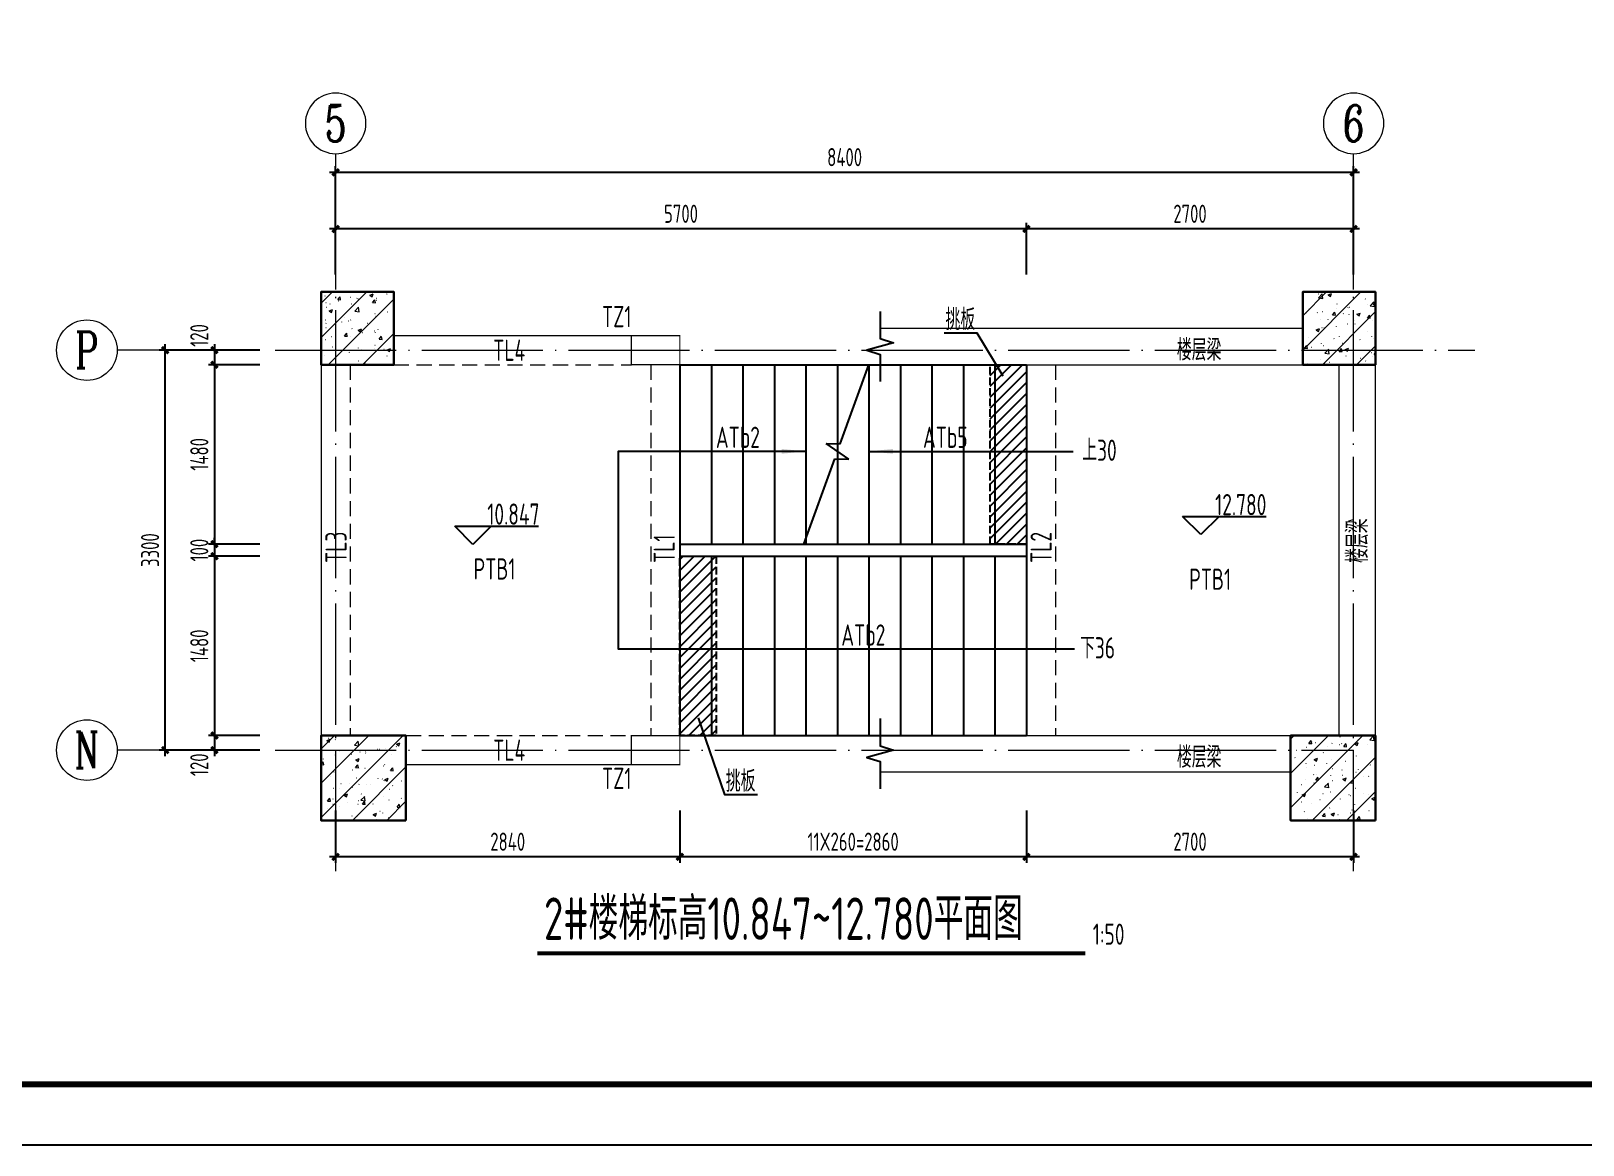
# Model space of a CAD drawing. Extents: x 56246 to 893198, y -950445 to -423535.
# Drawn here: x 257349 to 270155, y -502205 to -493014 of the extents above; entities that cross this region are included whole.
import ezdxf
from ezdxf.enums import TextEntityAlignment as Align

# ---------------------------------------------------------------- set-up
doc = ezdxf.new("R2010")
doc.units = 0
doc.header["$LTSCALE"] = 500
for name, pattern in [('CONTINOUS', [0]), ('DASH', [0.35, 0.25, -0.1]), ('DOTE', [2.42, 2, -0.2, 0.02, -0.2]), ('HIDDEN', [0.375, 0.25, -0.125])]:
    doc.linetypes.add(name, pattern=pattern)
for name, color, linetype, lineweight in [('0S-板-上层柱线', 6, 'Continuous', 18), ('0S-柱-线', 50, 'Continuous', 30), ('0S-梁-不可见', 4, 'HIDDEN', 18), ('0S-梁-线', 5, 'Continuous', 18), ('0S-楼梯-文字', 4, 'Continuous', 20), ('0S-轴线', 1, 'DOTE', 13), ('0S-轴线尺寸', 6, 'CONTINOUS', 18), ('0S-轴线编号', 6, 'CONTINOUS', 18), ('上层柱线', 6, 'Continuous', 18)]:
    doc.layers.add(name, color=color, linetype=linetype, lineweight=lineweight)
for name, color, linetype in [('PUB_DIM', 3, 'Continuous'), ('STAIR', 4, 'Continuous'), ('T-TK', 157, 'Continuous'), ('TEXT_LT', 90, 'Continuous'), ('THIN', 7, 'Continuous'), ('照明平面标注层', 111, 'Continuous')]:
    doc.layers.add(name, color=color, linetype=linetype)
doc.styles.add('TSSD_Axis', font='complex.shx', dxfattribs={"width": 0.7, "bigfont": 'hztxt.shx'})
doc.styles.add('TSSD_DIMENSION', font='tssdeng.shx', dxfattribs={"width": 0.7, "bigfont": 'Hztxt.shx'})
doc.styles.add('TSSD_Rein', font='Tssdeng.shx', dxfattribs={"width": 0.7, "bigfont": 'hztxt.shx'})
doc.dimstyles.new('TSSD_50_50', dxfattribs={"dimtxt": 150, "dimasz": 50, "dimexe": 50, "dimexo": 125, "dimgap": 50, "dimtad": 1, "dimdec": 0, "dimzin": 0, "dimdsep": 46, "dimtxsty": 'TSSD_DIMENSION', "dimblk": 'ARCHTICK', "dimblk1": 'ARCHTICK', "dimblk2": 'ARCHTICK', "dimcen": 0, "dimdle": 50, "dimclrt": 7, "dimadec": 0, "dimazin": 0, "dimtfac": 1, "dimtdec": 0, "dimtix": 1, "dimtmove": 2, "dimatfit": 3, "dimfxl": 1, "dimtolj": 1, "dimtzin": 0, "dimarcsym": 0})
pattern_1 = [(45, (-108978.55, -4422.72), (-141.421356, 141.421356), []), (50, (-108978.55, -4422.72), (286.90407, -25.10085), [30, -330]), (355, (-108978.55, -4422.72), (-55.50053, 300.87685), [24, -264]), (100.4514, (-108954.64, -4424.82), (231.40375, 275.77582), [25.49608, -280.45684]), (46.1842, (-108978.55, -4342.72), (426.89642, -66.2076), [45, -495]), (96.6356, (-108942.97, -4348.24), (373.86508, 389.64715), [38.2441, -420.6852]), (351.1842, (-108978.55, -4342.72), (373.86478, 389.64744), [36, -396]), (21, (-108938.55, -4362.72), (238.76282, -161.04756), [30, -330]), (326, (-108938.55, -4362.72), (97.32613, 290.06002), [24, -264]), (71.4514, (-108918.65, -4376.14), (336.08905, 129.0122), [25.49608, -280.45684]), (37.5, (-108978.55, -4422.72), (4.863942, 133.157542), [2, -260.8, 2, -268, 2, -265]), (7.5, (-108978.55, -4422.72), (105.227815, 157.764685), [2, -152.8, 2, -254.8, 2, -101]), (327.5, (-109067.75, -4422.72), (213.528974, -9.021949), [2, -100, 2, -312, 2, -414]), (317.5, (-109107.75, -4422.72), (233.27447, 40.041993), [2, -130, 2, -207.2, 2, -294])]

# ---------------------------------------------------------------- blocks, each defined once
blk = doc.blocks.new('A0-DWF')
at = {"layer": 'T-TK'}
blk.add_line((0, -84100), (118900, -84100), dxfattribs=at)
at = {"layer": 'T-TK', "const_width": 100}
blk.add_lwpolyline([(2500, -83100), (117900, -83100), (117900, -1000), (2500, -1000)], close=True, dxfattribs=at)
blk = doc.blocks.new('ts_axno')
at = {"color": 0, "linetype": 'ByBlock', "lineweight": -2}
blk.add_circle((0, 0), 0.5, dxfattribs=at)
at = {"color": 0, "linetype": 'ByBlock', "lineweight": -2, "style": 'TSSD_Axis', "width": 0.7}
blk.add_attdef('A', text='', height=0.6, dxfattribs=at).set_placement((0, 0), align=Align.MIDDLE_CENTER)
blk = doc.blocks.new('_ArchTick')
at = {"color": 0, "linetype": 'ByBlock', "const_width": 0.5}
blk.add_lwpolyline([(-0.53, -0.53), (0.53, 0.53)], dxfattribs=at)
blk = doc.blocks.new('*D375')
at = {"layer": '0S-轴线尺寸', "color": 0, "lineweight": -2, "transparency": 16777216}
for p, q in [((258456, -498997), (258456, -495597)), ((259237, -495647), (258406, -495647)), ((259237, -498947), (258406, -498947))]:
    blk.add_line(p, q, dxfattribs=at)
at = {"layer": 'Defpoints', "color": 0, "transparency": 16777216}
for p in [(258456, -495647), (259362, -495647), (259362, -498947)]:
    blk.add_point(p, dxfattribs=at)
at = {"layer": '0S-轴线尺寸', "color": 0, "lineweight": -2, "transparency": 16777216, "xscale": 50, "yscale": 50, "zscale": 50}
for p, rotation in [((258456, -495647), 90), ((258456, -498947), 270)]:
    blk.add_blockref('_ArchTick', p, dxfattribs=dict(at, rotation=rotation))
at = {"layer": '0S-轴线尺寸', "color": 7, "transparency": 16777216, "insert": (258331, -497297), "char_height": 150, "attachment_point": 5, "rotation": 90, "style": 'TSSD_DIMENSION'}
blk.add_mtext('\\A1;3300', dxfattribs=at)
blk = doc.blocks.new('*D376')
at = {"layer": '0S-轴线尺寸', "color": 0, "lineweight": -2, "transparency": 16777216}
for p, q in [((258862, -495717), (258862, -497297)), ((259237, -495767), (258812, -495767)), ((259237, -497247), (258812, -497247))]:
    blk.add_line(p, q, dxfattribs=at)
at = {"layer": 'Defpoints', "color": 0, "transparency": 16777216}
for p in [(259362, -495767), (258862, -497247), (259362, -497247)]:
    blk.add_point(p, dxfattribs=at)
at = {"layer": '0S-轴线尺寸', "color": 0, "lineweight": -2, "transparency": 16777216, "xscale": 50, "yscale": 50, "zscale": 50}
for p, rotation in [((258862, -495767), 90), ((258862, -497247), 270)]:
    blk.add_blockref('_ArchTick', p, dxfattribs=dict(at, rotation=rotation))
at = {"layer": '0S-轴线尺寸', "color": 7, "transparency": 16777216, "insert": (258737, -496507), "char_height": 150, "attachment_point": 5, "rotation": 90, "style": 'TSSD_DIMENSION'}
blk.add_mtext('\\A1;1480', dxfattribs=at)
blk = doc.blocks.new('*D377')
at = {"layer": '0S-轴线尺寸', "color": 0, "lineweight": -2, "transparency": 16777216}
for p, q in [((259237, -497347), (258812, -497347)), ((258862, -497297), (258862, -498877)), ((259237, -498827), (258812, -498827))]:
    blk.add_line(p, q, dxfattribs=at)
at = {"layer": 'Defpoints', "color": 0, "transparency": 16777216}
for p in [(259362, -497347), (258862, -498827), (259362, -498827)]:
    blk.add_point(p, dxfattribs=at)
at = {"layer": '0S-轴线尺寸', "color": 0, "lineweight": -2, "transparency": 16777216, "xscale": 50, "yscale": 50, "zscale": 50}
for p, rotation in [((258862, -497347), 90), ((258862, -498827), 270)]:
    blk.add_blockref('_ArchTick', p, dxfattribs=dict(at, rotation=rotation))
at = {"layer": '0S-轴线尺寸', "color": 7, "transparency": 16777216, "insert": (258737, -498087), "char_height": 150, "attachment_point": 5, "rotation": 90, "style": 'TSSD_DIMENSION'}
blk.add_mtext('\\A1;1480', dxfattribs=at)
blk = doc.blocks.new('*D378')
at = {"layer": '0S-轴线尺寸', "color": 0, "lineweight": -2, "transparency": 16777216}
for p, q in [((258862, -498777), (258862, -498997)), ((259237, -498827), (258812, -498827)), ((259237, -498947), (258812, -498947))]:
    blk.add_line(p, q, dxfattribs=at)
at = {"layer": 'Defpoints', "color": 0, "transparency": 16777216}
for p in [(259362, -498827), (258862, -498947), (259362, -498947)]:
    blk.add_point(p, dxfattribs=at)
at = {"layer": '0S-轴线尺寸', "color": 0, "lineweight": -2, "transparency": 16777216, "xscale": 50, "yscale": 50, "zscale": 50}
for p, rotation in [((258862, -498827), 90), ((258862, -498947), 270)]:
    blk.add_blockref('_ArchTick', p, dxfattribs=dict(at, rotation=rotation))
at = {"layer": '0S-轴线尺寸', "color": 7, "transparency": 16777216, "insert": (258737, -499068), "char_height": 150, "attachment_point": 5, "rotation": 90, "style": 'TSSD_DIMENSION'}
blk.add_mtext('\\A1;120', dxfattribs=at)
blk = doc.blocks.new('*D379')
at = {"layer": '0S-轴线尺寸', "color": 0, "lineweight": -2, "transparency": 16777216}
for p, q in [((258862, -495597), (258862, -495817)), ((259237, -495647), (258812, -495647)), ((259237, -495767), (258812, -495767))]:
    blk.add_line(p, q, dxfattribs=at)
at = {"layer": 'Defpoints', "color": 0, "transparency": 16777216}
for p in [(259362, -495647), (258862, -495767), (259362, -495767)]:
    blk.add_point(p, dxfattribs=at)
at = {"layer": '0S-轴线尺寸', "color": 0, "lineweight": -2, "transparency": 16777216, "xscale": 50, "yscale": 50, "zscale": 50}
for p, rotation in [((258862, -495647), 90), ((258862, -495767), 270)]:
    blk.add_blockref('_ArchTick', p, dxfattribs=dict(at, rotation=rotation))
at = {"layer": '0S-轴线尺寸', "color": 7, "transparency": 16777216, "insert": (258737, -495526), "char_height": 150, "attachment_point": 5, "rotation": 90, "style": 'TSSD_DIMENSION'}
blk.add_mtext('\\A1;120', dxfattribs=at)
blk = doc.blocks.new('*D380')
at = {"layer": '0S-轴线尺寸', "color": 0, "lineweight": -2, "transparency": 16777216}
for p, q in [((259237, -497247), (258812, -497247)), ((258862, -497247), (258862, -497197)), ((258862, -497247), (258862, -497347)), ((259237, -497347), (258812, -497347)), ((258862, -497347), (258862, -497397))]:
    blk.add_line(p, q, dxfattribs=at)
at = {"layer": 'Defpoints', "color": 0, "transparency": 16777216}
for p in [(259362, -497247), (258862, -497347), (259362, -497347)]:
    blk.add_point(p, dxfattribs=at)
at = {"layer": '0S-轴线尺寸', "color": 0, "lineweight": -2, "transparency": 16777216, "xscale": 50, "yscale": 50, "zscale": 50}
for p, rotation in [((258862, -497247), 270), ((258862, -497347), 90)]:
    blk.add_blockref('_ArchTick', p, dxfattribs=dict(at, rotation=rotation))
at = {"layer": '0S-轴线尺寸', "color": 7, "transparency": 16777216, "insert": (258737, -497297), "char_height": 150, "attachment_point": 5, "rotation": 90, "style": 'TSSD_DIMENSION'}
blk.add_mtext('\\A1;100', dxfattribs=at)
blk = doc.blocks.new('*D381')
at = {"layer": '0S-轴线尺寸', "color": 0, "lineweight": -2, "transparency": 16777216}
for p, q in [((259812, -494180), (268312, -494180)), ((259862, -495022), (259862, -494130)), ((268262, -495022), (268262, -494130))]:
    blk.add_line(p, q, dxfattribs=at)
at = {"layer": 'Defpoints', "color": 0, "transparency": 16777216}
for p in [(268262, -494180), (259862, -495147), (268262, -495147)]:
    blk.add_point(p, dxfattribs=at)
at = {"layer": '0S-轴线尺寸', "color": 0, "lineweight": -2, "transparency": 16777216, "xscale": 50, "yscale": 50, "zscale": 50, "rotation": 180}
blk.add_blockref('_ArchTick', (259862, -494180), dxfattribs=at)
at = {"layer": '0S-轴线尺寸', "color": 0, "lineweight": -2, "transparency": 16777216, "xscale": 50, "yscale": 50, "zscale": 50}
blk.add_blockref('_ArchTick', (268262, -494180), dxfattribs=at)
at = {"layer": '0S-轴线尺寸', "color": 7, "transparency": 16777216, "insert": (264062, -494055), "char_height": 150, "attachment_point": 5, "style": 'TSSD_DIMENSION'}
blk.add_mtext('\\A1;8400', dxfattribs=at)
blk = doc.blocks.new('*D382')
at = {"layer": '0S-轴线尺寸', "color": 0, "lineweight": -2, "transparency": 16777216}
for p, q in [((268312, -494647), (265512, -494647)), ((265562, -495022), (265562, -494597)), ((268262, -495022), (268262, -494597))]:
    blk.add_line(p, q, dxfattribs=at)
at = {"layer": 'Defpoints', "color": 0, "transparency": 16777216}
for p in [(265562, -494647), (265562, -495147), (268262, -495147)]:
    blk.add_point(p, dxfattribs=at)
at = {"layer": '0S-轴线尺寸', "color": 0, "lineweight": -2, "transparency": 16777216, "xscale": 50, "yscale": 50, "zscale": 50, "rotation": 180}
blk.add_blockref('_ArchTick', (265562, -494647), dxfattribs=at)
at = {"layer": '0S-轴线尺寸', "color": 0, "lineweight": -2, "transparency": 16777216, "xscale": 50, "yscale": 50, "zscale": 50}
blk.add_blockref('_ArchTick', (268262, -494647), dxfattribs=at)
at = {"layer": '0S-轴线尺寸', "color": 7, "transparency": 16777216, "insert": (266912, -494522), "char_height": 150, "attachment_point": 5, "style": 'TSSD_DIMENSION'}
blk.add_mtext('\\A1;2700', dxfattribs=at)
blk = doc.blocks.new('*D383')
at = {"layer": '0S-轴线尺寸', "color": 0, "lineweight": -2, "transparency": 16777216}
for p, q in [((265612, -494647), (259812, -494647)), ((259862, -495022), (259862, -494597)), ((265562, -495022), (265562, -494597))]:
    blk.add_line(p, q, dxfattribs=at)
at = {"layer": 'Defpoints', "color": 0, "transparency": 16777216}
for p in [(259862, -494647), (259862, -495147), (265562, -495147)]:
    blk.add_point(p, dxfattribs=at)
at = {"layer": '0S-轴线尺寸', "color": 0, "lineweight": -2, "transparency": 16777216, "xscale": 50, "yscale": 50, "zscale": 50, "rotation": 180}
blk.add_blockref('_ArchTick', (259862, -494647), dxfattribs=at)
at = {"layer": '0S-轴线尺寸', "color": 0, "lineweight": -2, "transparency": 16777216, "xscale": 50, "yscale": 50, "zscale": 50}
blk.add_blockref('_ArchTick', (265562, -494647), dxfattribs=at)
at = {"layer": '0S-轴线尺寸', "color": 7, "transparency": 16777216, "insert": (262712, -494522), "char_height": 150, "attachment_point": 5, "style": 'TSSD_DIMENSION'}
blk.add_mtext('\\A1;5700', dxfattribs=at)
blk = doc.blocks.new('_ARROW')
blk.add_solid([(0, 0), (-1, 0.1), (-1, -0.1)])
blk = doc.blocks.new('*D384')
at = {"layer": '0S-轴线尺寸', "color": 0, "lineweight": -2, "transparency": 16777216}
for p, q in [((265562, -499446), (265562, -499878)), ((268262, -499446), (268262, -499878)), ((268312, -499828), (265512, -499828))]:
    blk.add_line(p, q, dxfattribs=at)
at = {"layer": 'Defpoints', "color": 0, "transparency": 16777216}
for p in [(265562, -499321), (268262, -499321), (265562, -499828)]:
    blk.add_point(p, dxfattribs=at)
at = {"layer": '0S-轴线尺寸', "color": 0, "lineweight": -2, "transparency": 16777216, "xscale": 50, "yscale": 50, "zscale": 50, "rotation": 180}
blk.add_blockref('_ArchTick', (265562, -499828), dxfattribs=at)
at = {"layer": '0S-轴线尺寸', "color": 0, "lineweight": -2, "transparency": 16777216, "xscale": 50, "yscale": 50, "zscale": 50}
blk.add_blockref('_ArchTick', (268262, -499828), dxfattribs=at)
at = {"layer": '0S-轴线尺寸', "color": 7, "transparency": 16777216, "insert": (266912, -499703), "char_height": 150, "attachment_point": 5, "style": 'TSSD_DIMENSION'}
blk.add_mtext('\\A1;2700', dxfattribs=at)
blk = doc.blocks.new('*D385')
at = {"layer": '0S-轴线尺寸', "color": 0, "lineweight": -2, "transparency": 16777216}
for p, q in [((259862, -499446), (259862, -499878)), ((262702, -499446), (262702, -499878)), ((262752, -499828), (259812, -499828))]:
    blk.add_line(p, q, dxfattribs=at)
at = {"layer": 'Defpoints', "color": 0, "transparency": 16777216}
for p in [(259862, -499321), (262702, -499321), (259862, -499828)]:
    blk.add_point(p, dxfattribs=at)
at = {"layer": '0S-轴线尺寸', "color": 0, "lineweight": -2, "transparency": 16777216, "xscale": 50, "yscale": 50, "zscale": 50, "rotation": 180}
blk.add_blockref('_ArchTick', (259862, -499828), dxfattribs=at)
at = {"layer": '0S-轴线尺寸', "color": 0, "lineweight": -2, "transparency": 16777216, "xscale": 50, "yscale": 50, "zscale": 50}
blk.add_blockref('_ArchTick', (262702, -499828), dxfattribs=at)
at = {"layer": '0S-轴线尺寸', "color": 7, "transparency": 16777216, "insert": (261282, -499703), "char_height": 150, "attachment_point": 5, "style": 'TSSD_DIMENSION'}
blk.add_mtext('\\A1;2840', dxfattribs=at)
blk = doc.blocks.new('*D386')
at = {"layer": '0S-轴线尺寸', "color": 0, "lineweight": -2, "transparency": 16777216}
for p, q in [((262702, -499446), (262702, -499878)), ((265562, -499446), (265562, -499878)), ((265612, -499828), (262652, -499828))]:
    blk.add_line(p, q, dxfattribs=at)
at = {"layer": 'Defpoints', "color": 0, "transparency": 16777216}
for p in [(262702, -499321), (265562, -499321), (262702, -499828)]:
    blk.add_point(p, dxfattribs=at)
at = {"layer": '0S-轴线尺寸', "color": 0, "lineweight": -2, "transparency": 16777216, "xscale": 50, "yscale": 50, "zscale": 50, "rotation": 180}
blk.add_blockref('_ArchTick', (262702, -499828), dxfattribs=at)
at = {"layer": '0S-轴线尺寸', "color": 0, "lineweight": -2, "transparency": 16777216, "xscale": 50, "yscale": 50, "zscale": 50}
blk.add_blockref('_ArchTick', (265562, -499828), dxfattribs=at)
at = {"layer": '0S-轴线尺寸', "color": 7, "transparency": 16777216, "insert": (264132, -499703), "char_height": 150, "attachment_point": 5, "style": 'TSSD_DIMENSION'}
blk.add_mtext('\\A1;11X260=2860', dxfattribs=at)

msp = doc.modelspace()

# ---------------------------------------------------------------- hatches: boundary and pattern name
h = msp.add_hatch()
h.set_pattern_fill('ANSI31', color=256, scale=20)
h.set_pattern_definition([(45, (311344.696, -297288.346), (-44.90128, 44.90128), [])])
h.paths.add_polyline_path([(265262.3595, -497247.1761), (265262.3595, -495767.1761), (265562.3595, -495767.1761), (265562.3595, -497247.1761)])
h = msp.add_hatch()
h.set_pattern_fill('ANSI31', color=256, scale=20)
h.set_pattern_definition([(45, (308784.696, -298808.346), (-44.90128, 44.90128), [])])
h.paths.add_polyline_path([(262702.3595, -498827.1761), (262702.3595, -497347.1761), (263002.3595, -497347.1761), (263002.3595, -498827.1761)])
at = {"layer": '上层柱线'}
h = msp.add_hatch(dxfattribs=at)
h.set_pattern_fill('钢筋混凝土', color=256, scale=40, pattern_type=2)
h.set_pattern_definition(pattern_1)
h.paths.add_polyline_path([(260342.3595, -495767.1761), (260342.3595, -495167.1761), (259742.3595, -495167.1761), (259742.3595, -495767.1761)])
h = msp.add_hatch(dxfattribs=at)
h.set_pattern_fill('钢筋混凝土', color=256, scale=40, pattern_type=2)
h.set_pattern_definition(pattern_1)
h.paths.add_polyline_path([(268442.3595, -495767.1761), (268442.3595, -495167.1761), (267842.3595, -495167.1761), (267842.3595, -495767.1761)])
h = msp.add_hatch(dxfattribs=at)
h.set_pattern_fill('钢筋混凝土', color=256, scale=40, pattern_type=2)
h.set_pattern_definition(pattern_1)
h.paths.add_polyline_path([(260442.3595, -499527.1761), (260442.3595, -498827.1761), (259742.3595, -498827.1761), (259742.3595, -499527.1761)])
h = msp.add_hatch(dxfattribs=at)
h.set_pattern_fill('钢筋混凝土', color=256, scale=40, pattern_type=2)
h.set_pattern_definition(pattern_1)
h.paths.add_polyline_path([(268442.3595, -499527.1761), (268442.3595, -498827.1761), (267742.3595, -498827.1761), (267742.3595, -499527.1761)])

# ---------------------------------------------------------------- linework, layer by layer
at = {"linetype": 'DASH', "ltscale": 0.5}
for points in [[(265262.3595, -497247.1761), (265262.3595, -495767.1761), (265562.3595, -495767.1761), (265562.3595, -497247.1761)], [(262702.3595, -498827.1761), (262702.3595, -497347.1761), (263002.3595, -497347.1761), (263002.3595, -498827.1761)]]:
    msp.add_lwpolyline(points, close=True, dxfattribs=at)
at = {"layer": '0S-板-上层柱线', "const_width": 10}
for points in [[(262302.3595, -495767.1761), (262302.3595, -495527.1761), (262702.3595, -495527.1761), (262702.3595, -495767.1761)], [(262302.3595, -499067.1761), (262302.3595, -498827.1761), (262702.3595, -498827.1761), (262702.3595, -499067.1761)]]:
    msp.add_lwpolyline(points, close=True, dxfattribs=at)
at = {"layer": '0S-柱-线'}
for points in [[(260342.3595, -495767.1761), (260342.3595, -495167.1761), (259742.3595, -495167.1761), (259742.3595, -495767.1761)], [(268442.3595, -495767.1761), (268442.3595, -495167.1761), (267842.3595, -495167.1761), (267842.3595, -495767.1761)], [(260442.3595, -499527.1761), (260442.3595, -498827.1761), (259742.3595, -498827.1761), (259742.3595, -499527.1761)], [(268442.3595, -499527.1761), (268442.3595, -498827.1761), (267742.3595, -498827.1761), (267742.3595, -499527.1761)]]:
    msp.add_lwpolyline(points, close=True, dxfattribs=at)
at = {"layer": '0S-梁-不可见'}
for p, q in [((259982.3595, -495767.1761), (259982.3595, -498827.1761)), ((260342.3595, -495767.1761), (262302.3595, -495767.1761)), ((262462.3595, -495767.1761), (262462.3595, -498827.1761)), ((265802.3595, -495767.1761), (265802.3595, -498827.1761)), ((260442.3595, -498827.1761), (262302.3595, -498827.1761))]:
    msp.add_line(p, q, dxfattribs=at)
at = {"layer": '0S-梁-线'}
for p, q in [((264354.1349, -495467.1761), (267842.3595, -495467.1761)), ((260342.3595, -495527.1761), (262302.3595, -495527.1761)), ((259742.3595, -495767.1761), (259742.3595, -498827.1761)), ((262702.3595, -495827.1761), (262702.3595, -498827.1761)), ((264354.1349, -495767.1761), (267842.3595, -495767.1761)), ((265562.3595, -495767.1761), (265562.3595, -498827.1761)), ((268142.3595, -498827.1761), (268142.3595, -495767.1761)), ((268442.3595, -498827.1761), (268442.3595, -495767.1761)), ((264354.1349, -498827.1761), (267842.3595, -498827.1761)), ((260442.3595, -499067.1761), (262302.3595, -499067.1761)), ((264354.1349, -499127.1761), (267742.3595, -499127.1761))]:
    msp.add_line(p, q, dxfattribs=at)
at = {"layer": '0S-楼梯-文字', "const_width": 35}
msp.add_lwpolyline([(261526.3486, -500623.4643), (266048.38, -500623.4643)], dxfattribs=at)
at = {"layer": '0S-轴线'}
for p, q in [((259862.3595, -499947.1761), (259862.3595, -495147.1761)), ((268262.3595, -499947.1761), (268262.3595, -495147.1761)), ((259362.3595, -495647.1761), (269262.3595, -495647.1761)), ((259362.3595, -498947.1761), (268262.3595, -498947.1761))]:
    msp.add_line(p, q, dxfattribs=at)
at = {"layer": '0S-轴线编号'}
for p, q in [((259862.3595, -495147.1761), (259862.3595, -494026.092)), ((268262.3595, -495147.1761), (268262.3595, -494026.092)), ((259162.3595, -495647.1761), (258059.5816, -495647.1761)), ((259162.3595, -498947.1761), (258059.5816, -498947.1761))]:
    msp.add_line(p, q, dxfattribs=at)
at = {"layer": 'PUB_DIM'}
for p, q in [((260994.7989, -497250.4226), (260844.7989, -497100.4226)), ((260844.7989, -497100.4226), (261144.7989, -497100.4226)), ((261144.7989, -497100.4226), (260994.7989, -497250.4226)), ((260994.7989, -497100.4226), (261534.7989, -497100.4226)), ((267001.467, -497169.0493), (266851.467, -497019.0493)), ((266851.467, -497019.0493), (267151.467, -497019.0493)), ((267151.467, -497019.0493), (267001.467, -497169.0493)), ((267001.467, -497019.0493), (267541.467, -497019.0493))]:
    msp.add_line(p, q, dxfattribs=at)
for points in [[(263742.3595, -496482.1761), (262192.7174, -496482.1761), (262192.7174, -498112.1761), (265959.7029, -498112.1761)], [(264262.3595, -496482.1761), (265948.932, -496482.1761)]]:
    msp.add_lwpolyline(points, dxfattribs=at)
at = {"layer": 'STAIR'}
for p, q in [((262702.3595, -495767.1761), (262702.3595, -497247.1761)), ((262702.3595, -495767.1761), (265562.3595, -495767.1761)), ((262962.3595, -495767.1761), (262962.3595, -497247.1761)), ((263222.3595, -495767.1761), (263222.3595, -497247.1761)), ((263482.3595, -495767.1761), (263482.3595, -497247.1761)), ((263742.3595, -495767.1761), (263742.3595, -497247.1761)), ((264002.3595, -495767.1761), (264002.3595, -497247.1761)), ((264024.5728, -496421.0895), (264262.3595, -495767.1761)), ((264262.3595, -495767.1761), (264262.3595, -497247.1761)), ((264522.3595, -495767.1761), (264522.3595, -497247.1761)), ((264782.3595, -495767.1761), (264782.3595, -497247.1761)), ((265042.3595, -495767.1761), (265042.3595, -497247.1761)), ((265302.3595, -495767.1761), (265302.3595, -497247.1761)), ((265562.3595, -495767.1761), (265562.3595, -497247.1761)), ((264095.4845, -496547.9616), (263909.2345, -496416.3905)), ((263909.2345, -496416.3905), (264024.5728, -496421.0895)), ((263724.1777, -497247.1761), (263980.1462, -496543.2627)), ((263980.1462, -496543.2627), (264095.4845, -496547.9616)), ((262702.3595, -497247.1761), (265562.3595, -497247.1761)), ((262702.3595, -497247.1761), (262702.3595, -497347.1761)), ((265562.3595, -497247.1761), (265562.3595, -497347.1761)), ((262702.3595, -497347.1761), (265562.3595, -497347.1761)), ((262702.3595, -497347.1761), (262702.3595, -498827.1761)), ((262962.3595, -497347.1761), (262962.3595, -498827.1761)), ((263222.3595, -497347.1761), (263222.3595, -498827.1761)), ((263482.3595, -497347.1761), (263482.3595, -498827.1761)), ((263742.3595, -497347.1761), (263742.3595, -498827.1761)), ((264002.3595, -497347.1761), (264002.3595, -498827.1761)), ((264262.3595, -497347.1761), (264262.3595, -498827.1761)), ((264522.3595, -497347.1761), (264522.3595, -498827.1761)), ((264782.3595, -497347.1761), (264782.3595, -498827.1761)), ((265042.3595, -497347.1761), (265042.3595, -498827.1761)), ((265302.3595, -497347.1761), (265302.3595, -498827.1761)), ((265562.3595, -497347.1761), (265562.3595, -498827.1761)), ((262702.3595, -498827.1761), (265562.3595, -498827.1761))]:
    msp.add_line(p, q, dxfattribs=at)
at = {"layer": 'TEXT_LT'}
for points in [[(265371.2286, -495862.3881), (265154.6442, -495505.7139), (264882.6909, -495505.7139)], [(262853.4905, -498679.4501), (263070.0748, -499314.3596), (263342.0281, -499314.3596)]]:
    msp.add_lwpolyline(points, dxfattribs=at)
at = {"layer": 'THIN'}
for points in [[(264354.1349, -495327.1761), (264354.1349, -495552.1761), (264464.1349, -495587.1761), (264244.1349, -495647.1761), (264354.1349, -495682.1761), (264354.1349, -495907.1761)], [(264354.1349, -498687.1761), (264354.1349, -498912.1761), (264464.1349, -498947.1761), (264244.1349, -499007.1761), (264354.1349, -499042.1761), (264354.1349, -499267.1761)]]:
    msp.add_lwpolyline(points, dxfattribs=at)
at = {"layer": '上层柱线'}
msp.add_lwpolyline([(260442.3595, -499527.1761), (260442.3595, -498827.1761), (259742.3595, -498827.1761), (259742.3595, -499527.1761)], close=True, dxfattribs=at)

# ---------------------------------------------------------------- block references
at = {"layer": '0S-轴线编号'}
ref = msp.add_blockref('ts_axno', (259862.359, -493776.092), dxfattribs=dict(at, xscale=-500, yscale=500, zscale=500, rotation=180))
ref.add_attrib('5', '5', dxfattribs={"height": 300, "style": 'TSSD_Axis', "width": 0.7}).set_placement((259862.359, -493776.092), align=Align.MIDDLE_CENTER)
ref = msp.add_blockref('ts_axno', (268262.3595, -493776.092), dxfattribs=dict(at, xscale=-500, yscale=500, zscale=500, rotation=180))
ref.add_attrib('6', '6', dxfattribs={"height": 300, "style": 'TSSD_Axis', "width": 0.7}).set_placement((268262.3595, -493776.092), align=Align.MIDDLE_CENTER)
ref = msp.add_blockref('ts_axno', (257809.5816, -495647.1761), dxfattribs=dict(at, xscale=500, yscale=500, zscale=500))
ref.add_attrib('P', 'P', dxfattribs={"height": 300, "style": 'TSSD_Axis', "width": 0.7}).set_placement((257809.5816, -495647.1761), align=Align.MIDDLE_CENTER)
ref = msp.add_blockref('ts_axno', (257809.5816, -498947.1761), dxfattribs=dict(at, xscale=500, yscale=500, zscale=500))
ref.add_attrib('M', 'N', dxfattribs={"height": 300, "style": 'TSSD_Axis', "width": 0.7}).set_placement((257809.5816, -498947.1761), align=Align.MIDDLE_CENTER)
at = {"layer": 'PUB_DIM', "xscale": 200, "yscale": 200, "zscale": 200}
msp.add_blockref('_ARROW', (263742.3595, -496482.1761), dxfattribs=at)
at = {"layer": 'PUB_DIM', "xscale": 200, "yscale": 200, "zscale": 200, "rotation": 180}
msp.add_blockref('_ARROW', (264262.3595, -496482.1761), dxfattribs=at)
at = {"layer": '照明平面标注层', "xscale": 0.5, "yscale": 0.5, "zscale": 0.5}
msp.add_blockref('A0-DWF', (249413.4361, -460154.8059), dxfattribs=at)

# ---------------------------------------------------------------- texts
at = {"layer": '0S-楼梯-文字', "width": 0.7}
for s, height, style, p in [('TZ1', 175, 'TSSD_Rein', (262060.4217, -495457.8227)), ('TL4', 175, 'TSSD_Rein', (261161.9438, -495735.4972)), ('楼层梁', 175, 'TSSD_Rein', (266803.821, -495732.6419)), ('上30', 175, 'TSSD_Rein', (266022.6582, -496560.4782)), ('PTB1', 175, 'TSSD_Rein', (260999.9257, -497539.7856)), ('PTB1', 175, 'TSSD_Rein', (266905.0947, -497624.6541)), ('下36', 175, 'TSSD_Rein', (266004.5285, -498190.8118)), ('TL4', 175, 'TSSD_Rein', (261161.9438, -499035.4972)), ('楼层梁', 175, 'TSSD_Rein', (266803.821, -499092.6419)), ('TZ1', 175, 'TSSD_Rein', (262060.4217, -499267.848)), ('2#楼梯标高10.847~12.780平面图', 350, 'TSSD_DIMENSION', (261580.7918, -500512.7359)), ('1:50', 175, 'TSSD_Rein', (266110.0332, -500553.4643))]:
    msp.add_text(s, height=height, dxfattribs=dict(at, style=style)).set_placement(p)
at = {"layer": '0S-楼梯-文字', "style": 'TSSD_Rein', "width": 0.7}
for s, p in [('12.780', (267331.0919, -496921.1915)), ('10.847', (261328.9013, -496999.5704))]:
    msp.add_text(s, height=175, dxfattribs=at).set_placement(p, align=Align.MIDDLE)
for s, p in [('楼层梁', (268380.6571, -497402.8629)), ('TL3', (259952.7253, -497402.8629)), ('TL1', (262660.9734, -497402.8629)), ('TL2', (265770.9734, -497402.8629))]:
    msp.add_text(s, height=175, rotation=90, dxfattribs=at).set_placement(p)
at = {"layer": 'TEXT_LT', "style": 'TSSD_Rein', "width": 0.7}
for rotation, p in [(0.00000003, (264894.4402, -495481.9068, 33.9)), (359.99999997, (263081.4206, -499290.5524, 33.9))]:
    msp.add_text('挑板', height=175, rotation=rotation, dxfattribs=at).set_placement(p)
for s, p in [('ATb2', (262999.9714, -496453.6027)), ('ATb5', (264708.938, -496453.6027)), ('ATb2', (264034.9275, -498084.7733))]:
    msp.add_text(s, height=175, dxfattribs=at).set_placement(p)

# ---------------------------------------------------------------- dimensions: what is measured, and where the dimension line sits
at = {"layer": '0S-轴线尺寸'}
for base, p1, p2, angle, picture, middle in [((268262.3595, -494180.3889), (259862.3595, -495147.1761), (268262.3595, -495147.1761), 180, '*D381', (264062.3595, -494055.3889)), ((258456.0672, -495647.1761), (259362.3595, -498947.1761), (259362.3595, -495647.1761), 90, '*D375', (258331.0672, -497297.1761))]:
    dim = msp.add_linear_dim(base=base, p1=p1, p2=p2, angle=angle, dimstyle='TSSD_50_50', dxfattribs=at)
    dim.commit()
    dim.dimension.update_dxf_attribs({"geometry": picture, "text_midpoint": middle})
for p1, p2, distance, picture, middle in [((265561.8595302023, -495147.1760825376), (259862.3595302023, -495147.1760825376), -500.0000000005, '*D383', (262712.1095302023, -494522.1760825371)), ((268262.3595, -495147.1761), (265562.3595, -495147.1761), -500, '*D382', (266912.3595, -494522.1761)), ((259362.3595, -495767.1761), (259362.3595, -497247.1761), -500, '*D376', (258737.3595, -496507.1761)), ((259362.3595, -497247.1761), (259362.3595, -497347.1761), -500, '*D380', (258737.3595, -497297.1761)), ((259362.3595, -497347.1761), (259362.3595, -498827.1761), -500, '*D377', (258737.3595, -498087.1761)), ((262702.3595, -499321.2543), (259862.3595, -499321.2543), 506.9554, '*D385', (261282.3595, -499703.2098)), ((268262.3595, -499321.2543), (265562.3595, -499321.2543), 506.9554, '*D384', (266912.3595, -499703.2098))]:
    dim = msp.add_aligned_dim(p1=p1, p2=p2, distance=distance, dimstyle='TSSD_50_50', dxfattribs=at)
    dim.commit()
    dim.dimension.update_dxf_attribs({"geometry": picture, "text_midpoint": middle})
for base, p1, p2, picture, middle in [((258862.3595, -495767.1761), (259362.3595, -495647.1761), (259362.3595, -495767.1761), '*D379', (258737.3595, -495526.2145)), ((258862.3595, -498947.1761), (259362.3595, -498827.1761), (259362.3595, -498947.1761), '*D378', (258737.3595, -499068.1376))]:
    dim = msp.add_linear_dim(base=base, p1=p1, p2=p2, angle=270, dimstyle='TSSD_50_50', dxfattribs=at)
    dim.commit()
    dim.dimension.update_dxf_attribs({"geometry": picture, "text_midpoint": middle, "dimtype": 161})
dim = msp.add_aligned_dim(p1=(265561.8595, -499321.2543), p2=(262701.8595, -499321.2543), distance=506.9554, text='11X260=<>', dimstyle='TSSD_50_50', dxfattribs=at)
dim.commit()
dim.dimension.update_dxf_attribs({"geometry": '*D386', "text_midpoint": (264131.8595, -499703.2098)})

doc.saveas('drawing.dxf')
